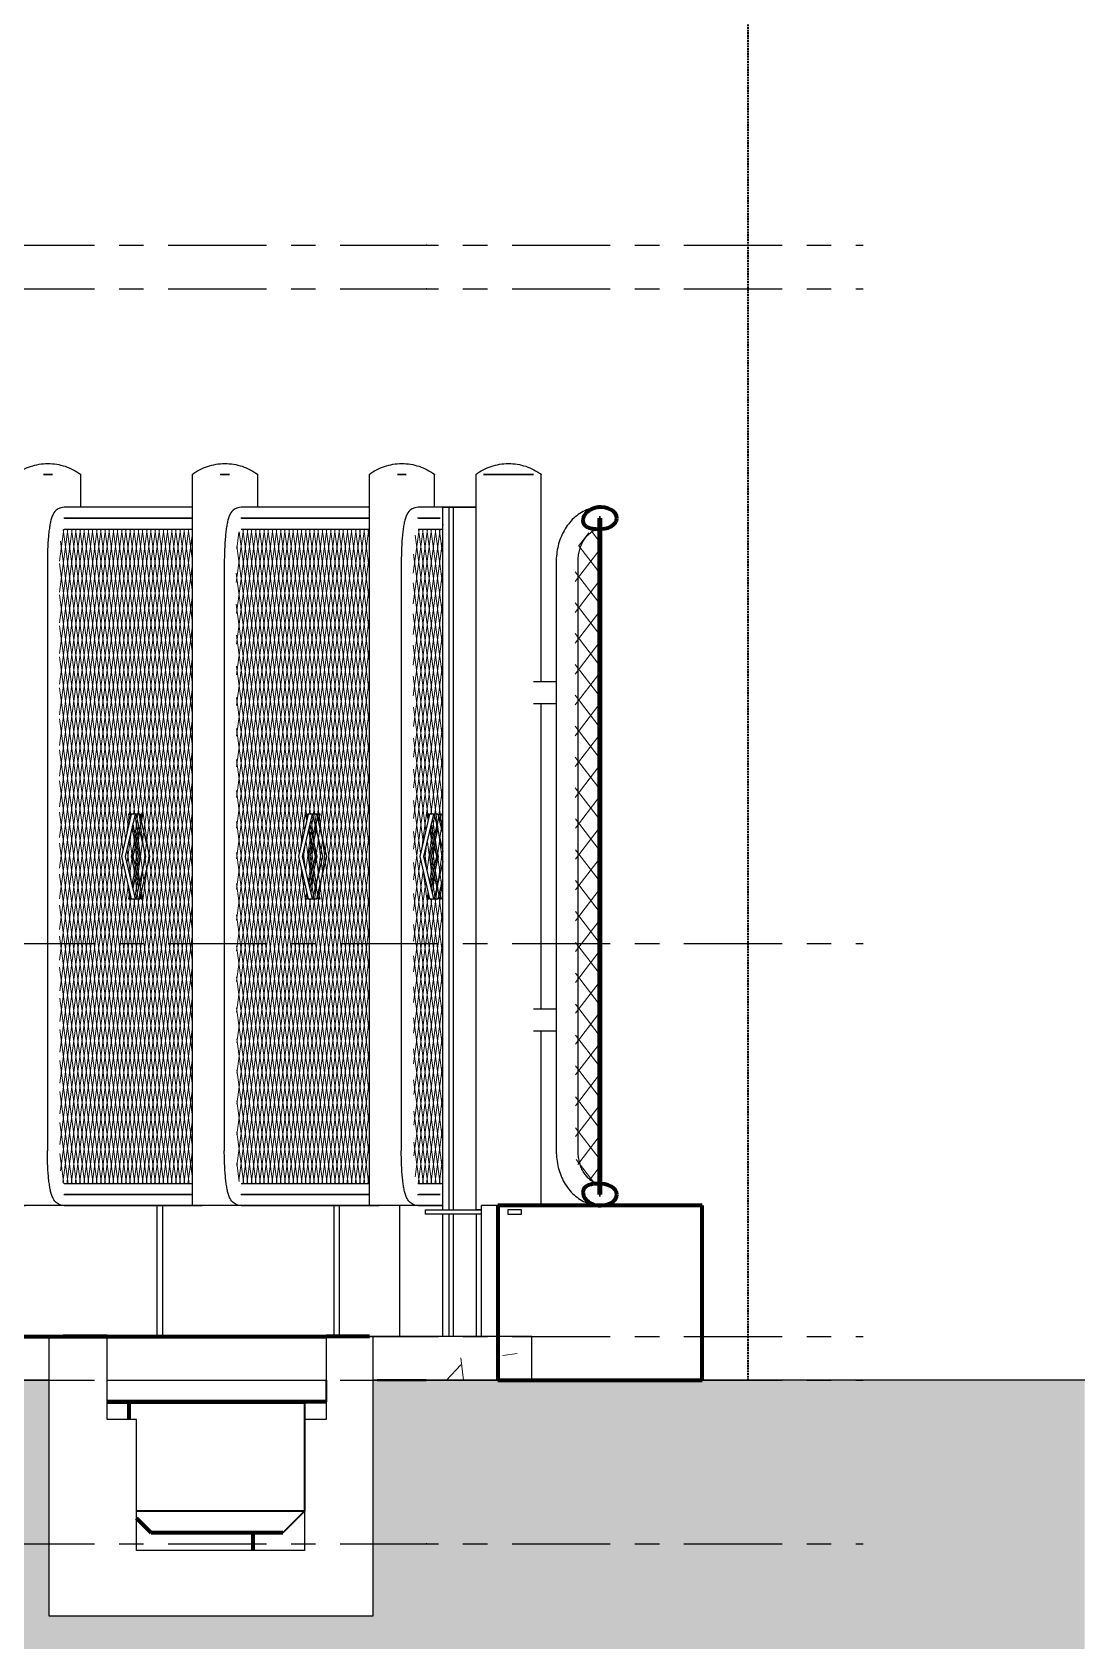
# Model space of a CAD drawing. Header units: millimetres. Extents: x -25371 to 2282244, y -90657 to 147824.
# Drawn here: x 1661837 to 1664248, y -4170 to -484 of the extents above; entities that cross this region are included whole.
import ezdxf
from ezdxf.xclip import XClip

# ---------------------------------------------------------------- set-up
doc = ezdxf.new("R2010")
doc.units = ezdxf.units.MM
doc.header["$XCLIPFRAME"] = 0
for name, pattern in [('CENTER', [50.8, 31.75, -6.35, 6.35, -6.35]), ('DPA_Hidden 100', [6, 4, -2]), ('TA_GL_000.90000', [2.475, 0.9, -0.225, 0.225, -0.225, 0.9])]:
    doc.linetypes.add(name, pattern=pattern)
for name, color, linetype in [('000 - 0_SYM_DWG_GRIDLINE_MAIN_COLOR_251', 7, 'Continuous'), ('000 - EXISTING_BUILDING_MAIN_COLOR_251', 7, 'Continuous'), ('000 - GRID', 7, 'CENTER')]:
    doc.layers.add(name, color=color, linetype=linetype)
for name, color, linetype, lineweight in [('A-DETL', 7, 'Continuous', 70), ('A-DETL-GENF', 7, 'Continuous', 35), ('A-DETL-HDLN', 7, 'DPA_Hidden 100', 35), ('A-DETL-THIN', 7, 'Continuous', 25), ('A-FLOR-FNSH', 7, 'Continuous', 70), ('A-FLOR-PATT', 7, 'Continuous', 70), ('A-GENM', 7, 'Continuous', 35), ('A-GLAZ-CWMG', 7, 'Continuous', 35)]:
    doc.layers.add(name, color=color, linetype=linetype, lineweight=lineweight)
doc.styles.add('TA', font='', dxfattribs={"height": 4.5})
doc.styles.get('TA').set_extended_font_data('Cordia New')

# ---------------------------------------------------------------- blocks, each defined once
blk = doc.blocks.new('Rectangular Mullion - Mullion_H-Beam-5412692-VS01 - ELEVATION 1')
at = {"layer": '000 - EXISTING_BUILDING_MAIN_COLOR_251', "color": 7}
for p, q in [((41018.5, 103000), (41032, 103000)), ((41028.4, 103000), (41018.5, 103000)), ((41018.5, 101390), (41018.5, 103000)), ((41034.5, 103000), (41028.4, 103000)), ((41032, 103000), (41041.9, 103000)), ((41032, 103000), (41032, 101390)), ((41094.2, 103000), (41034.5, 103000)), ((41041.9, 103000), (41035.8, 103000)), ((41035.8, 103000), (41094.2, 103000)), ((41041.9, 103000), (41041.9, 101390)), ((41018.5, 101100), (41018.5, 101380)), ((41032, 101380), (41032, 101100)), ((41041.9, 101380), (41041.9, 101100)), ((41018.5, 101000), (41028.4, 101000)), ((41032, 101000), (41018.5, 101000)), ((41028.4, 101000), (41034.5, 101000)), ((41041.9, 101000), (41032, 101000)), ((41034.5, 101000), (41113.7, 101000)), ((41115.1, 101000), (41035.8, 101000)), ((41035.8, 101000), (41041.9, 101000)), ((41113.7, 101000), (41107.6, 101000)), ((41107.6, 101000), (41117.5, 101000)), ((41121.1, 101000), (41115.1, 101000)), ((41117.5, 101000), (41131.1, 101000)), ((41131.1, 101000), (41121.1, 101000))]:
    blk.add_line(p, q, dxfattribs=at)
blk = doc.blocks.new('DPA_CP_Fence Type D - Fence Post Left w MRTA Logo-5412694-VS01 - ELEVATION 1')
at = {"layer": '000 - EXISTING_BUILDING_MAIN_COLOR_251', "lineweight": 9}
h = blk.add_hatch(dxfattribs=at)
h.set_pattern_fill('FP_8', style=0, pattern_type=2)
h.set_pattern_definition([(82.307, (38694.13, 101400), (-4.77611, 35.35557), []), (97.693, (38694.13, 101400), (-4.77611, -35.35557), [])])
h.paths.add_polyline_path([(38529.3, 101449.9), (38824.1, 101449.9), (38824.1, 102950.1), (38528.6, 102949.5), (38526.9, 102947.9), (38524, 102938.9), (38520.4, 102911), (38519.2, 102874.2), (38520.3, 101491.6), (38522.7, 101468.7), (38525.3, 101456.6), (38528.6, 101450.5), (38529.2, 101450)])
h.paths.add_polyline_path([(38693.6, 102103), (38683.9, 102103), (38661.4, 102200), (38683.9, 102297), (38694.1, 102297), (38671.3, 102200), (38694.1, 102103)])
at = {"layer": '000 - EXISTING_BUILDING_MAIN_COLOR_251', "color": 7}
for p, q in [((38418.2, 103075), (38418.2, 101400)), ((38503.3, 103075), (38483, 103075)), ((38483, 103075), (38503.3, 103075)), ((38568.2, 103000.3), (38568.2, 103075)), ((38824.1, 103000), (38530.3, 103000)), ((38824.1, 102975), (38529.3, 102975)), ((38530.3, 102950), (38824.1, 102950)), ((38531.3, 102975), (38824.1, 102975)), ((38491.8, 102875), (38491.8, 101525)), ((38683.9, 102297), (38661.4, 102200)), ((38670.8, 102200), (38693.6, 102297)), ((38682, 102297), (38677.3, 102297)), ((38677.3, 102297), (38680.6, 102282.7)), ((38683, 102293), (38682, 102297)), ((38693.6, 102297), (38683.9, 102297)), ((38703.8, 102297), (38694.1, 102297)), ((38694.1, 102297), (38716.9, 102200)), ((38726.4, 102200), (38703.8, 102297)), ((38706.2, 102297), (38705, 102291.9)), ((38705, 102291.9), (38707.4, 102281.7)), ((38711, 102297), (38706.2, 102297)), ((38707.4, 102281.7), (38711, 102297)), ((38688.1, 102271.2), (38685.7, 102261)), ((38685.7, 102261), (38694.1, 102224.8)), ((38704.7, 102200), (38688.1, 102271.2)), ((38700.2, 102271.2), (38694.1, 102245.2)), ((38694.1, 102245.2), (38696.5, 102234.9)), ((38696.5, 102234.9), (38702.6, 102261)), ((38702.6, 102261), (38700.2, 102271.2)), ((38691.7, 102235), (38683.6, 102200)), ((38688.3, 102200), (38694.1, 102224.8)), ((38694.1, 102224.8), (38691.7, 102235)), ((38694.2, 102224.7), (38699.9, 102200)), ((38661.4, 102200), (38683.9, 102103)), ((38693.6, 102103), (38670.8, 102200)), ((38683.6, 102200), (38691.7, 102165)), ((38699.9, 102200), (38685.7, 102139)), ((38688.1, 102128.8), (38704.7, 102200)), ((38694.1, 102175.2), (38688.3, 102200)), ((38691.7, 102165), (38694.1, 102175.2)), ((38716.9, 102200), (38694.1, 102103)), ((38703.8, 102103), (38726.4, 102200)), ((38685.7, 102139), (38688.1, 102128.8)), ((38696.5, 102165.1), (38694.1, 102154.8)), ((38694.1, 102154.8), (38700.2, 102128.8)), ((38702.6, 102139), (38696.5, 102165.1)), ((38700.2, 102128.8), (38702.6, 102139)), ((38680.6, 102117.3), (38677.3, 102103)), ((38677.3, 102103), (38682, 102103)), ((38682, 102103), (38683, 102107)), ((38683.9, 102103), (38693.6, 102103)), ((38694.1, 102103), (38703.8, 102103)), ((38707.4, 102118.3), (38705, 102108.1)), ((38705, 102108.1), (38706.2, 102103)), ((38706.2, 102103), (38711, 102103)), ((38711, 102103), (38707.4, 102118.3)), ((38824.3, 101450), (38530.3, 101450)), ((38529.3, 101425), (38824.2, 101425)), ((38530.3, 101400), (38824.1, 101400)), ((38824.2, 101425), (38531.3, 101425))]:
    blk.add_line(p, q, dxfattribs=at)
at = {"layer": '000 - EXISTING_BUILDING_MAIN_COLOR_251', "color": 7, "flags": 128}
for points in [[(38418.2, 103075), (38422.2, 103077.9), (38426.4, 103080.7), (38430.7, 103083.3), (38435.1, 103085.7), (38439.5, 103087.9), (38444.1, 103090), (38448.7, 103091.8), (38453.4, 103093.5), (38458.2, 103095), (38463, 103096.3), (38467.9, 103097.4), (38472.8, 103098.3), (38477.8, 103099), (38482.8, 103099.6), (38487.7, 103099.9), (38492.7, 103100), (38493.2, 103100)], [(38493.2, 103100), (38498.2, 103099.9), (38503.2, 103099.6), (38508.1, 103099.1), (38513.1, 103098.4), (38518, 103097.5), (38522.9, 103096.4), (38527.7, 103095.1), (38532.5, 103093.7), (38537.2, 103092), (38541.9, 103090.1), (38546.4, 103088.1), (38550.9, 103085.9), (38555.3, 103083.5), (38559.6, 103080.9), (38563.8, 103078.2), (38567.8, 103075.3), (38568.2, 103075)], [(38530.3, 103000), (38522.7, 102998.9), (38516.5, 102996.2), (38512.1, 102992.9), (38509, 102989.8), (38506.8, 102986.9), (38505.2, 102984.2), (38504, 102981.7), (38502.9, 102979.4), (38502, 102977), (38501.2, 102974.7), (38500.5, 102972.4), (38499.9, 102970), (38499.3, 102967.5), (38498.7, 102965), (38498.2, 102962.4), (38497.7, 102959.7), (38497.2, 102956.9), (38496.7, 102954), (38496.3, 102951), (38495.8, 102947.9), (38495.4, 102944.8), (38495.1, 102941.5), (38494.7, 102938.1), (38494.4, 102934.7), (38494.1, 102931.2), (38493.8, 102927.6), (38493.5, 102923.9), (38493.2, 102920.2), (38493, 102916.4), (38492.8, 102912.5), (38492.6, 102908.6), (38492.4, 102904.7), (38492.3, 102900.7), (38492.1, 102896.6), (38492, 102892.6), (38491.9, 102888.5), (38491.9, 102884.4), (38491.8, 102880.2), (38491.8, 102876.1), (38491.8, 102875)], [(38530.3, 101400), (38522.7, 101401.1), (38516.5, 101403.8), (38512.1, 101407.1), (38509, 101410.2), (38506.8, 101413.1), (38505.2, 101415.8), (38504, 101418.3), (38502.9, 101420.6), (38502, 101423), (38501.2, 101425.3), (38500.5, 101427.6), (38499.9, 101430), (38499.3, 101432.5), (38498.7, 101435), (38498.2, 101437.6), (38497.7, 101440.3), (38497.2, 101443.1), (38496.7, 101446), (38496.3, 101449), (38495.8, 101452.1), (38495.4, 101455.2), (38495.1, 101458.5), (38494.7, 101461.9), (38494.4, 101465.3), (38494.1, 101468.8), (38493.8, 101472.4), (38493.5, 101476.1), (38493.2, 101479.8), (38493, 101483.6), (38492.8, 101487.5), (38492.6, 101491.4), (38492.4, 101495.3), (38492.3, 101499.3), (38492.1, 101503.4), (38492, 101507.4), (38491.9, 101511.5), (38491.9, 101515.6), (38491.8, 101519.8), (38491.8, 101523.9), (38491.8, 101525)]]:
    blk.add_lwpolyline(points, dxfattribs=at)
blk = doc.blocks.new('DPA_CP_Fence Type D - Fence Post Left w MRTA Logo-V4-VS01 - ELEVATION 1')
at = {"layer": '000 - EXISTING_BUILDING_MAIN_COLOR_251', "lineweight": 9}
h = blk.add_hatch(dxfattribs=at)
h.set_pattern_fill('FP_10', style=0, pattern_type=2)
h.set_pattern_definition([(82.307, (40720.336, 101400), (-4.77611, 35.35557), []), (97.693, (40720.336, 101400), (-4.77611, -35.35557), [])])
h.paths.add_polyline_path([(40555.5, 101449.9), (40850.3, 101449.9), (40850.3, 102950.1), (40554.8, 102949.5), (40553.1, 102947.9), (40550.2, 102938.9), (40546.6, 102911), (40545.4, 102874.2), (40546.5, 101491.6), (40548.9, 101468.7), (40551.5, 101456.6), (40554.8, 101450.5), (40555.4, 101450)])
h.paths.add_polyline_path([(40719.8, 102103), (40710.1, 102103), (40687.6, 102200), (40710.1, 102297), (40720.3, 102297), (40697.5, 102200), (40720.3, 102103)])
at = {"layer": '000 - EXISTING_BUILDING_MAIN_COLOR_251', "color": 7}
for p, q in [((40444.4, 103075), (40444.4, 101400)), ((40508.8, 103075), (40529.5, 103075)), ((40529.5, 103075), (40509.3, 103075)), ((40594.4, 103000.3), (40594.4, 103075)), ((40850.3, 103000), (40556.5, 103000)), ((40850.3, 102975), (40555.5, 102975)), ((40556.5, 102950), (40850.3, 102950)), ((40557.5, 102975), (40850.3, 102975)), ((40518, 102875), (40518, 101525)), ((40710.1, 102297), (40687.6, 102200)), ((40697, 102200), (40719.8, 102297)), ((40708.3, 102297), (40703.5, 102297)), ((40703.5, 102297), (40706.8, 102282.7)), ((40709.2, 102293), (40708.3, 102297)), ((40719.8, 102297), (40710.1, 102297)), ((40730, 102297), (40720.3, 102297)), ((40720.3, 102297), (40743.1, 102200)), ((40752.6, 102200), (40730, 102297)), ((40732.4, 102297), (40731.2, 102291.9)), ((40731.2, 102291.9), (40733.6, 102281.7)), ((40737.2, 102297), (40732.4, 102297)), ((40733.6, 102281.7), (40737.2, 102297)), ((40714.3, 102271.2), (40711.9, 102261)), ((40711.9, 102261), (40720.3, 102224.8)), ((40730.9, 102200), (40714.3, 102271.2)), ((40726.4, 102271.2), (40720.3, 102245.2)), ((40720.3, 102245.2), (40722.7, 102234.9)), ((40722.7, 102234.9), (40728.8, 102261)), ((40728.8, 102261), (40726.4, 102271.2)), ((40718, 102235), (40709.8, 102200)), ((40714.6, 102200), (40720.3, 102224.8)), ((40720.3, 102224.8), (40718, 102235)), ((40720.4, 102224.7), (40726.1, 102200)), ((40687.6, 102200), (40710.1, 102103)), ((40719.8, 102103), (40697, 102200)), ((40709.8, 102200), (40718, 102165)), ((40726.1, 102200), (40711.9, 102139)), ((40714.3, 102128.8), (40730.9, 102200)), ((40720.3, 102175.2), (40714.6, 102200)), ((40718, 102165), (40720.3, 102175.2)), ((40743.1, 102200), (40720.3, 102103)), ((40730, 102103), (40752.6, 102200)), ((40711.9, 102139), (40714.3, 102128.8)), ((40722.7, 102165.1), (40720.3, 102154.8)), ((40720.3, 102154.8), (40726.4, 102128.8)), ((40728.8, 102139), (40722.7, 102165.1)), ((40726.4, 102128.8), (40728.8, 102139)), ((40706.8, 102117.3), (40703.5, 102103)), ((40703.5, 102103), (40708.3, 102103)), ((40708.3, 102103), (40709.2, 102107)), ((40710.1, 102103), (40719.8, 102103)), ((40720.3, 102103), (40730, 102103)), ((40733.6, 102118.3), (40731.2, 102108.1)), ((40731.2, 102108.1), (40732.4, 102103)), ((40732.4, 102103), (40737.2, 102103)), ((40737.2, 102103), (40733.6, 102118.3)), ((40850.5, 101450), (40556.5, 101450)), ((40555.5, 101425), (40850.4, 101425)), ((40556.5, 101400), (40850.3, 101400)), ((40850.4, 101425), (40557.5, 101425))]:
    blk.add_line(p, q, dxfattribs=at)
at = {"layer": '000 - EXISTING_BUILDING_MAIN_COLOR_251', "color": 7, "flags": 128}
for points in [[(40444.4, 103075), (40448.4, 103077.9), (40452.6, 103080.7), (40456.9, 103083.3), (40461.3, 103085.7), (40465.7, 103087.9), (40470.3, 103090), (40474.9, 103091.8), (40479.6, 103093.5), (40484.4, 103095), (40489.2, 103096.3), (40494.1, 103097.4), (40499, 103098.3), (40504, 103099), (40509, 103099.6), (40513.9, 103099.9), (40518.9, 103100), (40519.4, 103100)], [(40519.4, 103100), (40524.4, 103099.9), (40529.4, 103099.6), (40534.3, 103099.1), (40539.3, 103098.4), (40544.2, 103097.5), (40549.1, 103096.4), (40553.9, 103095.1), (40558.7, 103093.7), (40563.4, 103092), (40568.1, 103090.1), (40572.6, 103088.1), (40577.1, 103085.9), (40581.5, 103083.5), (40585.8, 103080.9), (40590, 103078.2), (40594, 103075.3), (40594.4, 103075)], [(40556.5, 103000), (40548.9, 102998.9), (40542.7, 102996.2), (40538.3, 102992.9), (40535.2, 102989.8), (40533, 102986.9), (40531.4, 102984.2), (40530.2, 102981.7), (40529.1, 102979.4), (40528.2, 102977), (40527.5, 102974.7), (40526.7, 102972.4), (40526.1, 102970), (40525.5, 102967.5), (40524.9, 102965), (40524.4, 102962.4), (40523.9, 102959.7), (40523.4, 102956.9), (40522.9, 102954), (40522.5, 102951), (40522.1, 102947.9), (40521.7, 102944.8), (40521.3, 102941.5), (40520.9, 102938.1), (40520.6, 102934.7), (40520.3, 102931.2), (40520, 102927.6), (40519.7, 102923.9), (40519.4, 102920.2), (40519.2, 102916.4), (40519, 102912.5), (40518.8, 102908.6), (40518.6, 102904.7), (40518.5, 102900.7), (40518.3, 102896.6), (40518.2, 102892.6), (40518.1, 102888.5), (40518.1, 102884.4), (40518, 102880.2), (40518, 102876.1), (40518, 102875)], [(40556.5, 101400), (40548.9, 101401.1), (40542.7, 101403.8), (40538.3, 101407.1), (40535.2, 101410.2), (40533, 101413.1), (40531.4, 101415.8), (40530.2, 101418.3), (40529.1, 101420.6), (40528.2, 101423), (40527.5, 101425.3), (40526.7, 101427.6), (40526.1, 101430), (40525.5, 101432.5), (40524.9, 101435), (40524.4, 101437.6), (40523.9, 101440.3), (40523.4, 101443.1), (40522.9, 101446), (40522.5, 101449), (40522.1, 101452.1), (40521.7, 101455.2), (40521.3, 101458.5), (40520.9, 101461.9), (40520.6, 101465.3), (40520.3, 101468.8), (40520, 101472.4), (40519.7, 101476.1), (40519.4, 101479.8), (40519.2, 101483.6), (40519, 101487.5), (40518.8, 101491.4), (40518.6, 101495.3), (40518.5, 101499.3), (40518.3, 101503.4), (40518.2, 101507.4), (40518.1, 101511.5), (40518.1, 101515.6), (40518, 101519.8), (40518, 101523.9), (40518, 101525)]]:
    blk.add_lwpolyline(points, dxfattribs=at)
blk = doc.blocks.new('DPA_CP_Fence Type D - Fence Post Left w MRTA Logo-5412695-VS01 - ELEVATION 1')
at = {"layer": '000 - EXISTING_BUILDING_MAIN_COLOR_251', "lineweight": 9}
h = blk.add_hatch(dxfattribs=at)
h.set_pattern_fill('FP_11', style=0, pattern_type=2)
h.set_pattern_definition([(82.307, (40998.363, 101400), (-4.77611, 35.35557), []), (97.693, (40998.363, 101400), (-4.77611, -35.35557), [])])
h.paths.add_polyline_path([(41018.5, 101449.9), (41018.5, 102950.1), (40959.6, 102949.1), (40958.3, 102947.9), (40955.4, 102938.9), (40951.9, 102911), (40950.6, 102874.2), (40951.8, 101491.6), (40954.1, 101468.7), (40956.7, 101456.6), (40960.1, 101450.5), (40960.9, 101449.9), (41013.9, 101449.9)])
h.paths.add_polyline_path([(40998.4, 102103), (40988.2, 102103), (40965.6, 102200), (40988.2, 102297), (40998.4, 102297), (40975.6, 102200), (40997.9, 102105.1)])
h.paths.add_polyline_path([(41018.5, 102958.6), (41017.3, 102960.5), (41017.9, 102959.3)])
at = {"layer": '000 - EXISTING_BUILDING_MAIN_COLOR_251', "color": 7}
for p, q in [((40849.6, 103075), (40849.6, 101400)), ((40934.8, 103075), (40914.5, 103075)), ((40914.5, 103075), (40934.8, 103075)), ((40999.6, 103000.3), (40999.6, 103075)), ((41036.9, 103000), (40961.8, 103000)), ((41012.2, 102975), (40960.8, 102975)), ((40961.8, 102950), (41018.5, 102950)), ((40962.8, 102975), (41012.2, 102975)), ((40923.3, 102875), (40923.3, 101525)), ((40988.2, 102297), (40965.6, 102200)), ((40975.1, 102200), (40997.9, 102297)), ((40986.3, 102297), (40981.5, 102297)), ((40981.5, 102297), (40984.8, 102282.7)), ((40987.2, 102293), (40986.3, 102297)), ((40997.9, 102297), (40988.2, 102297)), ((41008.1, 102297), (40998.4, 102297)), ((40998.4, 102297), (41018.5, 102211.5)), ((41018.5, 102252.3), (41008.1, 102297)), ((41010.4, 102297), (41009.3, 102291.9)), ((41009.3, 102291.9), (41011.6, 102281.7)), ((41015.2, 102297), (41010.4, 102297)), ((41011.6, 102281.7), (41015.2, 102297)), ((40992.3, 102271.2), (40989.9, 102261)), ((40989.9, 102261), (40998.4, 102224.8)), ((41008.9, 102200), (40992.3, 102271.2)), ((41004.4, 102271.2), (40998.4, 102245.2)), ((40998.4, 102245.2), (41000.8, 102234.9)), ((41000.8, 102234.9), (41006.8, 102261)), ((41006.8, 102261), (41004.4, 102271.2)), ((40996, 102235), (40987.8, 102200)), ((40992.6, 102200), (40998.4, 102224.8)), ((40998.4, 102224.8), (40996, 102235)), ((40998.4, 102224.7), (41004.1, 102200)), ((40965.6, 102200), (40988.2, 102103)), ((40997.9, 102103), (40975.1, 102200)), ((40987.8, 102200), (40996, 102165)), ((41004.1, 102200), (40989.9, 102139)), ((40992.3, 102128.8), (41008.9, 102200)), ((40998.4, 102175.2), (40992.6, 102200)), ((40996, 102165), (40998.4, 102175.2)), ((41018.5, 102188.5), (40998.4, 102103)), ((40989.9, 102139), (40992.3, 102128.8)), ((41000.8, 102165.1), (40998.4, 102154.8)), ((40998.4, 102154.8), (41004.4, 102128.8)), ((41006.8, 102139), (41000.8, 102165.1)), ((41004.4, 102128.8), (41006.8, 102139)), ((41008.1, 102103), (41018.5, 102147.7)), ((40984.8, 102117.3), (40981.5, 102103)), ((40981.5, 102103), (40986.3, 102103)), ((40986.3, 102103), (40987.2, 102107)), ((40988.2, 102103), (40997.9, 102103)), ((40998.4, 102103), (41008.1, 102103)), ((41011.6, 102118.3), (41009.3, 102108.1)), ((41009.3, 102108.1), (41010.4, 102103)), ((41010.4, 102103), (41015.2, 102103)), ((41015.2, 102103), (41011.6, 102118.3)), ((41018.5, 101450), (40961.8, 101450)), ((40960.8, 101425), (41012.2, 101425)), ((40961.8, 101400), (41018.5, 101400)), ((41012.2, 101425), (40962.8, 101425))]:
    blk.add_line(p, q, dxfattribs=at)
at = {"layer": '000 - EXISTING_BUILDING_MAIN_COLOR_251', "color": 7, "flags": 128}
for points in [[(40849.6, 103075), (40853.7, 103077.9), (40857.9, 103080.7), (40862.1, 103083.3), (40866.5, 103085.7), (40871, 103087.9), (40875.5, 103090), (40880.2, 103091.8), (40884.9, 103093.5), (40889.7, 103095), (40894.5, 103096.3), (40899.4, 103097.4), (40904.3, 103098.3), (40909.2, 103099), (40914.2, 103099.6), (40919.2, 103099.9), (40924.2, 103100), (40924.6, 103100)], [(40924.6, 103100), (40929.6, 103099.9), (40934.6, 103099.6), (40939.6, 103099.1), (40944.5, 103098.4), (40949.5, 103097.5), (40954.3, 103096.4), (40959.2, 103095.1), (40963.9, 103093.7), (40968.7, 103092), (40973.3, 103090.1), (40977.9, 103088.1), (40982.3, 103085.9), (40986.7, 103083.5), (40991, 103080.9), (40995.2, 103078.2), (40999.3, 103075.3), (40999.6, 103075)], [(40961.8, 103000), (40954.1, 102998.9), (40947.9, 102996.2), (40943.5, 102992.9), (40940.4, 102989.8), (40938.3, 102986.9), (40936.7, 102984.2), (40935.4, 102981.7), (40934.4, 102979.4), (40933.5, 102977), (40932.7, 102974.7), (40932, 102972.4), (40931.3, 102970), (40930.7, 102967.5), (40930.2, 102965), (40929.6, 102962.4), (40929.1, 102959.7), (40928.6, 102956.9), (40928.2, 102954), (40927.7, 102951), (40927.3, 102947.9), (40926.9, 102944.8), (40926.5, 102941.5), (40926.2, 102938.1), (40925.8, 102934.7), (40925.5, 102931.2), (40925.2, 102927.6), (40924.9, 102923.9), (40924.7, 102920.2), (40924.4, 102916.4), (40924.2, 102912.5), (40924, 102908.6), (40923.8, 102904.7), (40923.7, 102900.7), (40923.6, 102896.6), (40923.5, 102892.6), (40923.4, 102888.5), (40923.3, 102884.4), (40923.3, 102880.2), (40923.3, 102876.1), (40923.3, 102875)], [(41018, 102960.5), (41018.1, 102960.3), (41018.3, 102959.8), (41018.5, 102959.1)], [(40961.8, 101400), (40954.1, 101401.1), (40947.9, 101403.8), (40943.5, 101407.1), (40940.4, 101410.2), (40938.3, 101413.1), (40936.7, 101415.8), (40935.4, 101418.3), (40934.4, 101420.6), (40933.5, 101423), (40932.7, 101425.3), (40932, 101427.6), (40931.3, 101430), (40930.7, 101432.5), (40930.2, 101435), (40929.6, 101437.6), (40929.1, 101440.3), (40928.6, 101443.1), (40928.2, 101446), (40927.7, 101449), (40927.3, 101452.1), (40926.9, 101455.2), (40926.5, 101458.5), (40926.2, 101461.9), (40925.8, 101465.3), (40925.5, 101468.8), (40925.2, 101472.4), (40924.9, 101476.1), (40924.7, 101479.8), (40924.4, 101483.6), (40924.2, 101487.5), (40924, 101491.4), (40923.8, 101495.3), (40923.7, 101499.3), (40923.6, 101503.4), (40923.5, 101507.4), (40923.4, 101511.5), (40923.3, 101515.6), (40923.3, 101519.8), (40923.3, 101523.9), (40923.3, 101525)], [(41018, 101439.5), (41018.1, 101439.7), (41018.3, 101440.2), (41018.5, 101440.9)]]:
    blk.add_lwpolyline(points, dxfattribs=at)
blk = doc.blocks.new('Rectangular Mullion - Mullion_Beam 300x400-V5-VS01 - ELEVATION 1')
at = {"layer": '000 - EXISTING_BUILDING_MAIN_COLOR_251', "color": 7}
for p, q in [((38755.9, 101100), (38755.9, 101400)), ((38755.9, 101400), (38846.6, 101400)), ((39147.6, 101400), (38755.9, 101400)), ((39229.4, 101400), (39147.6, 101400)), ((39147.6, 101400), (39147.6, 101100))]:
    blk.add_line(p, q, dxfattribs=at)
blk = doc.blocks.new('Rectangular Mullion - Mullion_Beam 300x400-V6-VS01 - ELEVATION 1')
at = {"layer": '000 - EXISTING_BUILDING_MAIN_COLOR_251', "color": 7}
for p, q in [((40376.8, 101100), (40376.8, 101400)), ((40376.8, 101400), (40467.6, 101400)), ((40768.6, 101400), (40376.8, 101400)), ((40850.3, 101400), (40768.6, 101400)), ((40768.6, 101400), (40768.6, 101100)), ((40858.7, 101000), (41065.8, 101000)), ((41065.8, 101000), (40858.7, 101000))]:
    blk.add_line(p, q, dxfattribs=at)
blk = doc.blocks.new('Rectangular Mullion - Mullion_Beam 300x400-5411639-VS01 - ELEVATION 1')
at = {"layer": '000 - EXISTING_BUILDING_MAIN_COLOR_251', "color": 7}
for p, q in [((40782.1, 101100), (40782.1, 101400)), ((40782.1, 101400), (40872.8, 101400)), ((40919.4, 101400), (40782.1, 101400)), ((41018.5, 101400), (40919.4, 101400)), ((40919.4, 101400), (40919.4, 101100)), ((41079.3, 101000), (40858.7, 101000)), ((40858.7, 101000), (40919.4, 101000)), ((40919.4, 101000), (41216.6, 101000)), ((41216.6, 101000), (41079.3, 101000))]:
    blk.add_line(p, q, dxfattribs=at)
blk = doc.blocks.new('Rectangular Mullion - Mullion_H-Beam-5412690-VS01 - ELEVATION 1')
at = {"layer": 'A-GLAZ-CWMG', "color": 7}
for p, q in [((40867.7, 101000), (40877.6, 101000)), ((40881.2, 101000), (40867.7, 101000)), ((40877.6, 101000), (40883.6, 101000)), ((40891.1, 101000), (40881.2, 101000)), ((40883.6, 101000), (40962.9, 101000)), ((40964.3, 101000), (40885, 101000)), ((40885, 101000), (40891.1, 101000)), ((40962.9, 101000), (40956.8, 101000)), ((40956.8, 101000), (40966.7, 101000)), ((40970.3, 101000), (40964.3, 101000)), ((40966.7, 101000), (40980.2, 101000)), ((40980.2, 101000), (40970.3, 101000))]:
    blk.add_line(p, q, dxfattribs=at)
blk = doc.blocks.new('DPA_CP_Fence Type D - Fence Post Left w MRTA Logo-V18-VS01 - ELEVATION 1')
at = {"layer": '000 - EXISTING_BUILDING_MAIN_COLOR_251', "lineweight": 9}
h = blk.add_hatch(dxfattribs=at)
h.set_pattern_fill('FP_22', style=0, pattern_type=2)
h.set_pattern_definition([(52.497, (42296.33, 101400), (-27.1322, 35.3554), []), (127.503, (42296.33, 101400), (-27.1322, -35.3554), [])])
h.paths.add_polyline_path([(41376.7, 101449.9), (41375.7, 102949.9), (41361.2, 102946.6), (41358, 102944.7), (41347.5, 102937.2), (41335.9, 102924.3), (41327.2, 102905.9), (41323, 102889.2), (41321.6, 102874.5), (41322.4, 101517.2), (41324.6, 101502), (41329, 101488.6), (41341.3, 101469.1), (41351.5, 101459.3), (41365, 101452.7), (41376.7, 101449.9)])
at = {"layer": '000 - EXISTING_BUILDING_MAIN_COLOR_251', "color": 7}
for p, q in [((41093.9, 103075), (41093.9, 101390)), ((41226.4, 103075), (41111.3, 103075)), ((41111.3, 103075), (41226.4, 103075)), ((41243.9, 102600), (41243.9, 103075)), ((41278.2, 102875), (41278.2, 101525)), ((41328.2, 101525), (41328.2, 102875)), ((41278.3, 102600), (41226, 102600)), ((41226, 102550), (41278.3, 102550)), ((41243.9, 101850), (41243.9, 102550)), ((41278.3, 101850), (41226, 101850)), ((41226, 101800), (41278.3, 101800)), ((41243.9, 101400), (41243.9, 101800)), ((40978.7, 101390), (41107.2, 101390)), ((40978.7, 101380), (40978.7, 101390)), ((41107.2, 101380), (40978.7, 101380)), ((41102.4, 101390), (41094.2, 101390)), ((41106.3, 101390), (41102.7, 101390)), ((41198.6, 101390), (41167.7, 101390)), ((41167.7, 101390), (41167.7, 101380)), ((41167.7, 101380), (41198.6, 101380)), ((41198.6, 101380), (41198.6, 101390))]:
    blk.add_line(p, q, dxfattribs=at)
at = {"layer": '000 - EXISTING_BUILDING_MAIN_COLOR_251', "color": 7, "lineweight": 70}
for p, q in [((41376.7, 102974.9), (41376.7, 101425.1)), ((41379.9, 101425), (41379.9, 102975))]:
    blk.add_line(p, q, dxfattribs=at)
at = {"layer": '000 - EXISTING_BUILDING_MAIN_COLOR_251', "color": 7, "flags": 128}
for points in [[(41093.9, 103075), (41097.9, 103077.9), (41102.1, 103080.7), (41106.4, 103083.3), (41110.8, 103085.7), (41115.2, 103087.9), (41119.8, 103090), (41124.4, 103091.8), (41129.1, 103093.5), (41133.9, 103095), (41138.7, 103096.3), (41143.6, 103097.4), (41148.5, 103098.3), (41153.5, 103099), (41158.5, 103099.6), (41163.4, 103099.9), (41168.4, 103100), (41168.9, 103100)], [(41168.9, 103100), (41173.9, 103099.9), (41178.9, 103099.6), (41183.8, 103099.1), (41188.8, 103098.4), (41193.7, 103097.5), (41198.6, 103096.4), (41203.4, 103095.1), (41208.2, 103093.7), (41212.9, 103092), (41217.6, 103090.1), (41222.1, 103088.1), (41226.6, 103085.9), (41231, 103083.5), (41235.3, 103080.9), (41239.5, 103078.2), (41243.5, 103075.3), (41243.9, 103075)], [(41377.6, 103000), (41373.2, 102999.7), (41368.9, 102999.3), (41364.6, 102998.6), (41360.3, 102997.7), (41356.1, 102996.6), (41351.9, 102995.2), (41347.8, 102993.7), (41343.7, 102991.9), (41339.8, 102990), (41335.9, 102987.9), (41332.2, 102985.5), (41328.5, 102983.1), (41325, 102980.4), (41321.5, 102977.6), (41318.2, 102974.6), (41315, 102971.5), (41311.9, 102968.2), (41309, 102964.8), (41306.1, 102961.3), (41303.4, 102957.7), (41300.8, 102953.9), (41298.4, 102950.1), (41296.1, 102946.1), (41293.9, 102942), (41291.9, 102937.9), (41290, 102933.6), (41288.2, 102929.3), (41286.6, 102924.9), (41285.1, 102920.5), (41283.7, 102916), (41282.5, 102911.4), (41281.5, 102906.8), (41280.6, 102902.2), (41279.8, 102897.5), (41279.2, 102892.8), (41278.7, 102888), (41278.4, 102883.3), (41278.2, 102878.5), (41278.2, 102875)], [(41328.2, 102875), (41328.2, 102878.2), (41328.4, 102881.5), (41328.6, 102884.7), (41329, 102887.9), (41329.4, 102891), (41329.9, 102894.2), (41330.6, 102897.2), (41331.3, 102900.3), (41332.1, 102903.3), (41333, 102906.2), (41334, 102909.1), (41335.1, 102911.9), (41336.2, 102914.6), (41337.4, 102917.3), (41338.7, 102919.8), (41340.1, 102922.3), (41341.5, 102924.7), (41343, 102927), (41344.5, 102929.2), (41346.1, 102931.2), (41347.7, 102933.2), (41349.3, 102935.1), (41351, 102936.8), (41352.8, 102938.5), (41354.5, 102940), (41356.3, 102941.4), (41358, 102942.7), (41359.8, 102943.9), (41361.6, 102944.9), (41363.4, 102945.9), (41365.2, 102946.8), (41367, 102947.5), (41368.8, 102948.2), (41370.6, 102948.7), (41372.4, 102949.2), (41374.1, 102949.5), (41375.9, 102949.8), (41377.7, 102949.9), (41379, 102950)], [(41278.2, 101525), (41278.2, 101520.2), (41278.5, 101515.5), (41278.8, 101510.7), (41279.3, 101506), (41280, 101501.3), (41280.8, 101496.6), (41281.8, 101492), (41282.8, 101487.4), (41284.1, 101482.8), (41285.5, 101478.3), (41287, 101473.9), (41288.6, 101469.5), (41290.4, 101465.3), (41292.4, 101461), (41294.4, 101456.9), (41296.7, 101452.9), (41299, 101448.9), (41301.5, 101445.1), (41304.1, 101441.4), (41306.8, 101437.8), (41309.7, 101434.3), (41312.7, 101430.9), (41315.8, 101427.7), (41319.1, 101424.6), (41322.4, 101421.7), (41325.9, 101418.9), (41329.5, 101416.3), (41333.1, 101413.8), (41336.9, 101411.6), (41340.8, 101409.5), (41344.8, 101407.6), (41348.8, 101405.9), (41353, 101404.4), (41357.1, 101403.1), (41361.4, 101402.1), (41365.7, 101401.2), (41370, 101400.6), (41374.4, 101400.2), (41377.6, 101400)], [(41379, 101450), (41377.2, 101450.1), (41375.4, 101450.3), (41373.7, 101450.6), (41371.9, 101451), (41370.1, 101451.4), (41368.3, 101452), (41366.5, 101452.7), (41364.7, 101453.5), (41362.9, 101454.3), (41361.1, 101455.3), (41359.3, 101456.4), (41357.6, 101457.7), (41355.8, 101459), (41354, 101460.4), (41352.3, 101462), (41350.6, 101463.6), (41348.9, 101465.4), (41347.2, 101467.3), (41345.6, 101469.3), (41344.1, 101471.4), (41342.6, 101473.6), (41341.1, 101475.9), (41339.7, 101478.3), (41338.4, 101480.8), (41337.1, 101483.4), (41335.9, 101486.1), (41334.8, 101488.8), (41333.7, 101491.7), (41332.8, 101494.6), (41331.9, 101497.5), (41331.1, 101500.5), (41330.4, 101503.6), (41329.8, 101506.7), (41329.3, 101509.8), (41328.9, 101513), (41328.5, 101516.2), (41328.3, 101519.4), (41328.2, 101522.6), (41328.2, 101525)]]:
    blk.add_lwpolyline(points, dxfattribs=at)
at = {"layer": '000 - EXISTING_BUILDING_MAIN_COLOR_251', "color": 7, "lineweight": 70, "flags": 128}
for points in [[(41417.3, 102975), (41416.4, 102980.3), (41413.8, 102985.4), (41409.5, 102990), (41403.8, 102993.9), (41397, 102996.9), (41389.3, 102999), (41381, 102999.9)], [(41379.9, 102975), (41378.3, 102975), (41376.7, 102974.9)], [(41381, 102950.1), (41389.3, 102951), (41397, 102953.1), (41403.8, 102956.1), (41409.5, 102960), (41413.8, 102964.6), (41416.4, 102969.7), (41417.3, 102975)], [(41417.3, 101425), (41416.4, 101430.3), (41413.8, 101435.4), (41409.5, 101440), (41403.8, 101443.9), (41397, 101446.9), (41389.3, 101449), (41381, 101449.9)], [(41376.7, 101425.1), (41378.3, 101425), (41379.9, 101425)], [(41381, 101400.1), (41389.3, 101401), (41397, 101403.1), (41403.8, 101406.1), (41409.5, 101410), (41413.8, 101414.6), (41416.4, 101419.7), (41417.3, 101425)]]:
    blk.add_lwpolyline(points, dxfattribs=at)
at = {"layer": '000 - EXISTING_BUILDING_MAIN_COLOR_251', "color": 7, "lineweight": 70}
for points, knots in [([(41381, 102999.9), (41378.3, 103000.1), (41372.9, 102999.8), (41364.9, 102998.1), (41358.7, 102995.5), (41354, 102992.8), (41351, 102990.6), (41348.4, 102988.4), (41346.6, 102986.6), (41345.5, 102985.2), (41344.9, 102984.4), (41344, 102983.2), (41342.7, 102981.3), (41341.5, 102979), (41340.7, 102977.2), (41340.1, 102975.3), (41339.6, 102972.8), (41339.4, 102970.8), (41339.3, 102969.7)], [0, 0, 0, 0, 0.142857, 0.285714, 0.428571, 0.5, 0.571429, 0.625, 0.678571, 0.705357, 0.71875, 0.732143, 0.785714, 0.839286, 0.866071, 0.892857, 0.946429, 1, 1, 1, 1]), ([(41339.3, 102969.7), (41339.3, 102968.4), (41339.5, 102966.5), (41340.2, 102964.2), (41340.9, 102962.6), (41341.8, 102961), (41343, 102959.5), (41344, 102958.4), (41344.9, 102957.6), (41345.6, 102957), (41346.3, 102956.4), (41347.3, 102955.7), (41348.7, 102954.9), (41350.1, 102954.3), (41351.2, 102953.8), (41352, 102953.4), (41352.9, 102953.1), (41354.1, 102952.7), (41355.5, 102952.2), (41357.3, 102951.8), (41359.1, 102951.4), (41360.9, 102951), (41362.7, 102950.8), (41364.5, 102950.5), (41366.4, 102950.4), (41368.2, 102950.2), (41370.7, 102950), (41374.9, 102949.9), (41378.6, 102949.9), (41381, 102950.1)], [0, 0, 0, 0, 0.071429, 0.107143, 0.142857, 0.178571, 0.214286, 0.25, 0.267857, 0.285714, 0.303571, 0.321429, 0.357143, 0.392857, 0.410714, 0.428571, 0.446429, 0.464286, 0.5, 0.535714, 0.571429, 0.607143, 0.642857, 0.678571, 0.714286, 0.75, 0.785714, 0.857143, 1, 1, 1, 1]), ([(41381, 101449.9), (41379.3, 101450), (41375.9, 101450.1), (41371.6, 101450), (41368.2, 101449.8), (41365.7, 101449.6), (41363.5, 101449.4), (41361.8, 101449.1), (41360.6, 101448.9), (41359.3, 101448.6), (41357.6, 101448.3), (41355.5, 101447.8), (41353.4, 101447.2), (41352, 101446.6), (41351.2, 101446.3), (41350.7, 101446), (41350.1, 101445.7), (41349.3, 101445.3), (41348, 101444.6), (41346.1, 101443.4), (41344.4, 101442.1), (41343.2, 101440.9), (41342.6, 101440.1), (41342.1, 101439.4), (41341.7, 101438.7), (41341, 101437.5), (41340.2, 101435.6), (41339.6, 101433), (41339.4, 101431.2), (41339.3, 101430.3)], [0, 0, 0, 0, 0.1, 0.2, 0.25, 0.3, 0.35, 0.375, 0.4, 0.425, 0.45, 0.5, 0.55, 0.575, 0.5875, 0.6, 0.6125, 0.625, 0.65, 0.7, 0.75, 0.775, 0.8, 0.8125, 0.825, 0.85, 0.9, 0.95, 1, 1, 1, 1]), ([(41339.3, 101430.3), (41339.4, 101428.9), (41339.6, 101426.8), (41340.3, 101424.2), (41340.9, 101422.4), (41341.7, 101420.5), (41342.7, 101418.7), (41343.8, 101417), (41345, 101415.4), (41346.3, 101413.8), (41347.7, 101412.3), (41349.2, 101410.9), (41351.2, 101409.2), (41354, 101407.2), (41359.8, 101403.8), (41368.9, 101400.6), (41377, 101399.9), (41381, 101400.1)], [0, 0, 0, 0, 0.071429, 0.107143, 0.142857, 0.178571, 0.214286, 0.25, 0.285714, 0.321429, 0.357143, 0.392857, 0.428571, 0.5, 0.571429, 0.785714, 1, 1, 1, 1])]:
    blk.add_open_spline(points, degree=3, knots=knots, dxfattribs=at)
blk = doc.blocks.new('Rectangular Mullion - Mullion_Beam 300x400-V19-VS01 - ELEVATION 1')
at = {"layer": '000 - EXISTING_BUILDING_MAIN_COLOR_251', "color": 7}
for p, q in [((41107.2, 101100), (41107.2, 101400)), ((41144.3, 101400), (41107.2, 101400)), ((41107.2, 101000), (41144.3, 101000))]:
    blk.add_line(p, q, dxfattribs=at)
at = {"layer": '000 - EXISTING_BUILDING_MAIN_COLOR_251', "color": 7, "lineweight": 70}
for p, q in [((41144.3, 101400), (41144.3, 101000)), ((41612.3, 101400), (41144.3, 101400)), ((41612.3, 101000), (41612.3, 101400)), ((41144.3, 101000), (41612.3, 101000))]:
    blk.add_line(p, q, dxfattribs=at)
blk = doc.blocks.new('Rectangular Mullion - Mullion_H-Beam-5412693-VS01 - ELEVATION 1')
at = {"layer": '000 - EXISTING_BUILDING_MAIN_COLOR_251', "color": 7}
for p, q in [((41094.6, 101380), (41094.6, 101100)), ((41094.6, 101000), (41101, 101000)), ((41171.4, 101000), (41094.6, 101000)), ((41101, 101000), (41135.6, 101000)), ((41135.6, 101000), (41186.9, 101000)), ((41194.5, 101000), (41143.2, 101000)), ((41143.2, 101000), (41177.8, 101000)), ((41186.9, 101000), (41152.3, 101000)), ((41152.3, 101000), (41158.7, 101000)), ((41158.7, 101000), (41235.5, 101000)), ((41177.8, 101000), (41171.4, 101000)), ((41229.1, 101000), (41194.5, 101000)), ((41235.5, 101000), (41229.1, 101000))]:
    blk.add_line(p, q, dxfattribs=at)
blk = doc.blocks.new('Generic Models 7 - Generic Models 37-5664697-VS01 - ELEVATION 1')
at = {"layer": 'A-DETL', "color": 7}
for p, q in [((38415, 101100), (40751.4, 101100)), ((38415, 101100), (40148.9, 101100)), ((40850.4, 101100), (40751.4, 101100)), ((40250, 100950), (40701.8, 100950)), ((40751.4, 100950), (40250, 100950)), ((40751.4, 100950), (40701.8, 100950)), ((40652.3, 100650), (40350.8, 100650)), ((40652.3, 100650), (40583.9, 100650))]:
    blk.add_line(p, q, dxfattribs=at)
at = {"layer": 'A-GENM', "color": 7, "lineweight": 70}
for p, q in [((40249.8, 101100), (40148.9, 101100)), ((40300.3, 100950), (40250, 100950)), ((40300.3, 100910), (40300.3, 100950)), ((40350.8, 100650), (40316.6, 100683.9)), ((40583.9, 100650), (40350.8, 100650)), ((40583.9, 100610), (40583.9, 100650))]:
    blk.add_line(p, q, dxfattribs=at)
at = {"layer": 'A-GENM', "color": 7}
for p, q in [((40751.4, 101000), (40751.4, 100950)), ((40701.8, 100950), (40701.8, 100700)), ((40701.8, 100700), (40316.6, 100700)), ((40701.8, 100700), (40652.3, 100650))]:
    blk.add_line(p, q, dxfattribs=at)
blk = doc.blocks.new('C-1-VS01_REV00_20260615-155217_ELEVATION_1_EX')
at = {"layer": 'A-DETL-GENF', "lineweight": 9}
h = blk.add_hatch(dxfattribs=at)
h.set_pattern_fill('FP_31', style=0, pattern_type=2)
h.set_pattern_definition([(45, (-4042.98, 0), (0, 449.0128), [317.5, -317.5]), (45, (-4127.17, 84.2), (0, 449.0128), [317.5, -317.5]), (45, (-4211.35, 168.38), (0, 449.0128), [317.5, -317.5]), (135, (-4211.35, 224.5), (-449.0128, 3e-14), [317.5, -317.5]), (135, (-4127.17, 308.7), (-449.0128, 3e-14), [317.5, -317.5]), (135, (-4042.98, 392.9), (-449.0128, 3e-14), [317.5, -317.5])])
h.paths.add_polyline_path([(-32056.9, 99504.9), (18630.6, 99504.9), (18630.6, 101000), (17000.5, 101000), (17000.5, 100460), (16257.6, 100460), (16257.6, 101000), (14306.8, 101000), (14306.8, 101750), (-25164.4, 101750), (-25164.4, 101000), (-32056.9, 101000), (-32056.9, 100327.3)])
at = {"layer": 'A-FLOR-PATT', "lineweight": 9}
h = blk.add_hatch(dxfattribs=at)
h.set_pattern_fill('FP_19', style=0, pattern_type=2)
h.set_pattern_definition([(50, (-4043, 0), (728.7365, -63.7558), [76.2, -838.2]), (355, (-4043, 0), (-140.9716, 764.2276), [60.96, -670.56]), (100.451, (-3982.25, -5.3), (587.77, 700.4668), [64.76, -712.36]), (46.184, (-4043, 203.2), (1084.316, -168.171), [114.3, -1257.3]), (96.636, (-3952.6, 189.2), (949.61, 989.71), [97.14, -1068.54]), (351.184, (-4043, 203.2), (949.62, 989.701), [91.44, -1005.84]), (21, (-3941.4, 152.4), (606.458, -409.0606), [76.2, -838.2]), (326, (-3941.4, 152.4), (247.2083, 736.753), [60.96, -670.56]), (71.451, (-3890.84, 118.3), (853.6683, 327.6855), [64.76, -712.36]), (37.5, (-4042.98, 0), (12.3547, 338.2201), [33.528, -628.904, 33.528, -647.192, -673.1]), (37.5, (-4042.98, 0), (12.3547, 338.2201), [-1343.152, 33.528, -639.572]), (7.5, (-4042.98, 0), (267.2789, 400.7221), [33.528, -354.584, 33.528, -613.664, -256.54]), (7.5, (-4042.98, 0), (267.2789, 400.7221), [-1035.304, 33.528, -223.012]), (327.5, (-4269.54, 0), (542.3633, -22.91534), [33.528, -220.472, 33.528, -758.952, -1051.56]), (327.5, (-4269.54, 0), (542.3633, -22.91534), [-1046.48, 33.528, -1018.032]), (317.5, (-4371.14, 0), (592.517, 101.707), [33.528, -296.672, 33.528, -492.76, -746.76]), (317.5, (-4371.14, 0), (592.517, 101.707), [-856.488, 33.528, -713.232])])
h.paths.add_polyline_path([(17046.6, 101000), (17364.1, 101000), (17364.1, 101100), (17000.5, 101100), (17000.5, 101000)])
h.paths.add_polyline_path([(14472.7, 101000), (16257.6, 101000), (16257.6, 101100), (14456.8, 101100), (14456.8, 101000)])
h.paths.add_polyline_path([(16391.8, 101000), (16893.1, 101000), (16893.1, 101100), (16391.8, 101100)])
at = {"layer": 'A-DETL-HDLN', "color": 7}
blk.add_line((17859.4, 101000), (17859.4, 110700), dxfattribs=at)
at = {"layer": 'A-DETL-THIN', "color": 7}
for p, q in [((16257.6, 101100), (16257.6, 100460)), ((16391.8, 101100), (16257.6, 101100)), ((16391.8, 100910), (16391.8, 101100)), ((17000.5, 101100), (16893.1, 101100)), ((16893.1, 101100), (16893.1, 100910)), ((17000.5, 100460), (17000.5, 101100)), ((16257.6, 101000), (14306.8, 101000)), ((18630.6, 101000), (17000.5, 101000)), ((16458.4, 100910), (16391.8, 100910)), ((16458.4, 100610), (16458.4, 100910)), ((16893.1, 100910), (16843.6, 100910)), ((16843.6, 100910), (16843.6, 100610)), ((16843.6, 100610), (16458.4, 100610)), ((16257.6, 100460), (17000.5, 100460))]:
    blk.add_line(p, q, dxfattribs=at)
at = {"layer": 'A-FLOR-FNSH', "color": 7, "lineweight": 25}
for p, q in [((17364.1, 101100), (14456.8, 101100)), ((17364.1, 101000), (17364.1, 101100)), ((14456.8, 101000), (16257.6, 101000)), ((16391.8, 101000), (16893.1, 101000)), ((17000.5, 101000), (17364.1, 101000))]:
    blk.add_line(p, q, dxfattribs=at)
at = {"layer": '000 - EXISTING_BUILDING_MAIN_COLOR_251', "color": 7}
for name, p in [('DPA_CP_Fence Type D - Fence Post Left w MRTA Logo-5412694-VS01 - ELEVATION 1', (-22237.3, 0)), ('DPA_CP_Fence Type D - Fence Post Left w MRTA Logo-V4-VS01 - ELEVATION 1', (-23858.2, 0)), ('DPA_CP_Fence Type D - Fence Post Left w MRTA Logo-5412695-VS01 - ELEVATION 1', (-23858.2, 0)), ('Rectangular Mullion - Mullion_H-Beam-5412692-VS01 - ELEVATION 1', (-23858.2, 0)), ('Rectangular Mullion - Mullion_Beam 300x400-V5-VS01 - ELEVATION 1', (-22642.5, 0)), ('Rectangular Mullion - Mullion_Beam 300x400-V6-VS01 - ELEVATION 1', (-23858.2, 0)), ('Rectangular Mullion - Mullion_Beam 300x400-5411639-VS01 - ELEVATION 1', (-23858.2, 0)), ('Rectangular Mullion - Mullion_Beam 300x400-V19-VS01 - ELEVATION 1', (-23858.2, 0)), ('Rectangular Mullion - Mullion_H-Beam-5412693-VS01 - ELEVATION 1', (-23858.2, 0))]:
    blk.add_blockref(name, p, dxfattribs=at)
at = {"layer": '000 - EXISTING_BUILDING_MAIN_COLOR_251', "color": 7, "lineweight": 70}
blk.add_blockref('DPA_CP_Fence Type D - Fence Post Left w MRTA Logo-V18-VS01 - ELEVATION 1', (-23858.2, 0), dxfattribs=at)
at = {"layer": 'A-DETL', "color": 7}
blk.add_blockref('Generic Models 7 - Generic Models 37-5664697-VS01 - ELEVATION 1', (-23858.2, 0), dxfattribs=at)
at = {"layer": 'A-GLAZ-CWMG', "color": 7}
blk.add_blockref('Rectangular Mullion - Mullion_H-Beam-5412690-VS01 - ELEVATION 1', (-23858.2, 0), dxfattribs=at)
blk = doc.blocks.new('*U1015')
at = {"layer": '000 - 0_SYM_DWG_GRIDLINE_MAIN_COLOR_251', "color": 7, "linetype": 'ByBlock', "ltscale": 5}
blk.add_line((20, 0), (-476.46, 0), dxfattribs=at)
at = {"layer": '000 - 0_SYM_DWG_GRIDLINE_MAIN_COLOR_251', "color": 7}
blk.add_point((-456.46, 0), dxfattribs=at)
at = {"color": 7, "style": 'TA', "flags": 1}
blk.add_attdef('LOCATION', (6, -6), '', height=4.5, rotation=270, dxfattribs=at)
blk = doc.blocks.new('C-1-VS01_REV00_20260615-155703_ELEVATION_1_DIMS-2')
at = {"layer": '000 - GRID', "color": 7, "linetype": 'TA_GL_000.90000', "xscale": 50.00000000000004, "yscale": 50.00000000000004, "zscale": 50.00000000000004, "rotation": 180}
for p in [(-5700, 103600), (-5700, 103500), (-5700, 102000), (-5700, 101100), (-5700, 101000), (-5700, 100625)]:
    blk.add_blockref('*U1015', p, dxfattribs=at)

msp = doc.modelspace()

# ---------------------------------------------------------------- block references
at = {"color": 7}
ref = msp.add_blockref('C-1-VS01_REV00_20260615-155217_ELEVATION_1_EX', (1645617.451, -104572.744), dxfattribs=at)
XClip(ref).set_block_clipping_path([(-6272.2217516778, 96602.3760666824), (23581.2110439332, 113561.2238857835)])
msp.add_blockref('C-1-VS01_REV00_20260615-155703_ELEVATION_1_DIMS-2', (1645617.451, -104572.744), dxfattribs=at)

doc.saveas('drawing.dxf')
